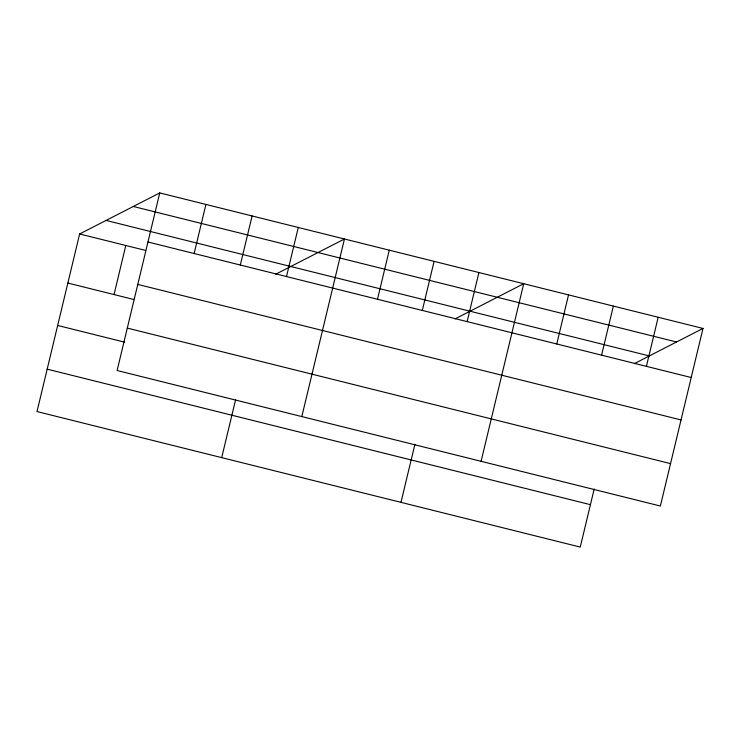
<?xml version="1.0" encoding="UTF-8"?>
<svg xmlns="http://www.w3.org/2000/svg" width="740" height="740" viewBox="0 0 740 740"><rect width="100%" height="100%" fill="white"/><g stroke="black" fill="none" stroke-linecap="round" stroke-linejoin="round"><path stroke-width="1.11" d="M159.748 192.918L117.114 370.509L660.367 506.03L703 328.44L159.748 192.918L79.633 233.97L37 411.56L580.252 547.082L594.192 488.992M114.025 294.575L125.809 245.495M194.139 253.524L205.924 204.444M240.315 265.04L252.1 215.96M221.704 457.635L235.653 399.545M286.491 276.557L298.276 227.476M301.818 416.583L344.452 239.002L275.798 274.179M377.493 299.256L389.277 250.175M422.309 310.439L434.093 261.359M400.978 502.358L414.927 444.268M467.125 321.623L478.91 272.542M481.093 461.307L523.726 283.716L455.072 318.903M556.758 343.98L568.542 294.899M601.583 355.163L613.368 306.082M646.399 366.346L658.184 317.257M634.337 363.618L703 328.44M133.311 206.469L676.563 341.991M106.07 220.428L649.322 355.94M147.963 241.999L691.216 377.52M79.633 233.97L145.604 250.425M137.788 284.41L681.031 419.932M67.849 283.05L133.82 299.506M127.299 328.098L670.542 463.619M57.674 325.461L124.736 342.195M47.184 369.149L590.428 504.671"/></g></svg>
